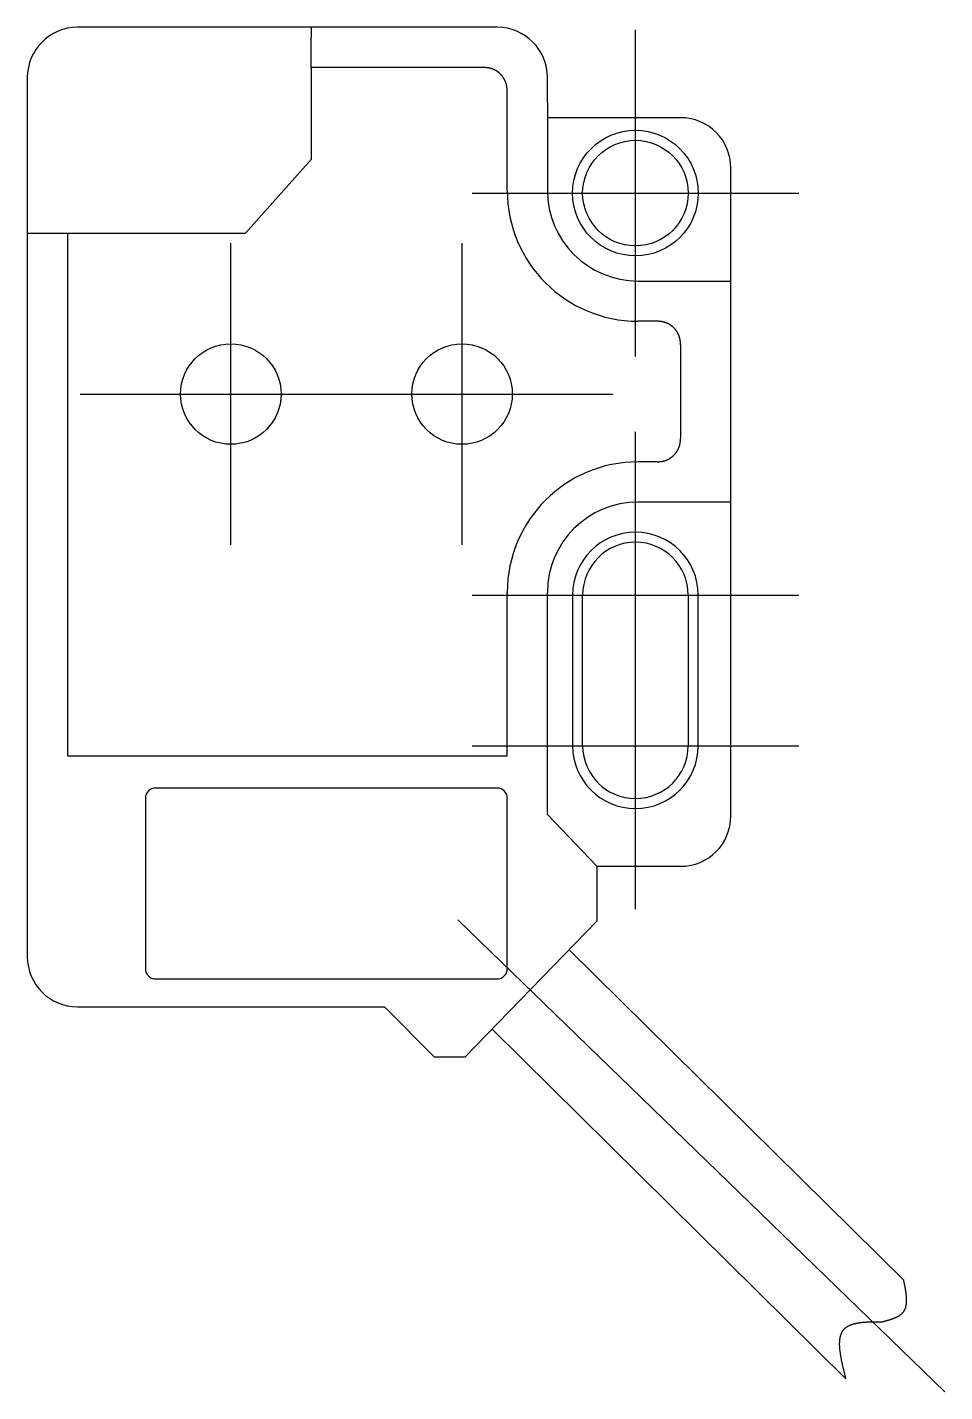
# Model space of a CAD drawing. Extents: x -17.4 to 47.3, y -90.4 to 2.
# Drawn here: x 29.01 to 47.26, y -27.16 to 0 of the extents above; entities that cross this region are included whole.
import ezdxf

# ---------------------------------------------------------------- set-up
doc = ezdxf.new("R2010")
doc.units = 0
doc.linetypes.add('CENTER', pattern=[50.8, 31.75, -6.35, 6.35, -6.35])
doc.layers.get('0').update_dxf_attribs({"linetype": 'CONTINUOUS'})
doc.layers.add('CENTER', color=1, linetype='CONTINUOUS')

msp = doc.modelspace()

# ---------------------------------------------------------------- linework, layer by layer
at = {"color": 7, "linetype": 'CONTINUOUS'}
for p, q in [((34.66, 0), (30.01, 0)), ((38.36, 0), (34.66, 0)), ((34.66, 0), (34.66, -0.2)), ((34.66, -0.8), (34.66, -0.2)), ((38.092, -0.8), (34.66, -0.8)), ((34.66, -0.8), (34.66, -2.634)), ((29.01, -1), (29.01, -4.1)), ((39.36, -1.5), (39.36, -1)), ((38.56, -3.25), (38.56, -1.268)), ((39.36, -1.5), (39.36, -3.25)), ((42.01, -1.8), (39.36, -1.8)), ((34.66, -2.634), (33.351, -4.1)), ((43.01, -5.05), (43.01, -2.8)), ((29.01, -4.1), (29.01, -10.998)), ((29.01, -4.1), (29.21, -4.1)), ((29.21, -4.1), (29.81, -4.1)), ((29.81, -4.1), (29.81, -14.498)), ((29.81, -4.1), (33.351, -4.1)), ((41.16, -5.05), (43.01, -5.05)), ((43.01, -9.45), (43.01, -5.05)), ((41.542, -5.85), (41.16, -5.85)), ((42.01, -6.318), (42.01, -8.182)), ((41.542, -8.65), (41.16, -8.65)), ((43.01, -9.45), (41.16, -9.45)), ((43.01, -15.7), (43.01, -9.45)), ((29.01, -10.998), (29.01, -11.998)), ((38.56, -14.498), (38.56, -11.25)), ((39.36, -14.998), (39.36, -11.25)), ((39.86, -11.3), (39.86, -14.3)), ((40.06, -14.3), (40.06, -11.3)), ((42.16, -11.3), (42.16, -14.3)), ((42.36, -14.3), (42.36, -11.3)), ((29.01, -11.998), (29.01, -18.498)), ((29.81, -14.498), (38.56, -14.498)), ((38.36, -15.142), (31.56, -15.142)), ((39.36, -15.669), (39.36, -14.998)), ((31.36, -15.342), (31.36, -18.742)), ((38.56, -18.742), (38.56, -15.342)), ((39.36, -15.669), (40.341, -16.7)), ((40.341, -16.7), (40.341, -17.793)), ((40.341, -16.7), (42.01, -16.7)), ((37.716, -20.5), (40.341, -17.793)), ((39.79, -18.361), (46.448, -24.937)), ((31.56, -18.942), (38.36, -18.942)), ((30.01, -19.498), (34.51, -19.498)), ((34.51, -19.498), (36.117, -19.498)), ((36.117, -19.498), (37.109, -20.5)), ((38.259, -19.941), (45.299, -26.9)), ((37.716, -20.5), (37.109, -20.5))]:
    msp.add_line(p, q, dxfattribs=at)
at = {"color": 7}
for points in [[(38.56, -1.268, 0), (38.559, -1.266, 0), (38.559, -1.263, 0), (38.559, -1.26, 0), (38.559, -1.258, 0), (38.559, -1.255, 0), (38.559, -1.253, 0), (38.558, -1.25, 0), (38.558, -1.248, 0), (38.558, -1.245, 0), (38.558, -1.242, 0), (38.558, -1.24, 0), (38.557, -1.237, 0), (38.557, -1.235, 0), (38.557, -1.232, 0), (38.557, -1.23, 0), (38.557, -1.227, 0), (38.556, -1.224, 0), (38.556, -1.222, 0), (38.556, -1.219, 0), (38.556, -1.217, 0), (38.555, -1.214, 0), (38.555, -1.212, 0), (38.555, -1.209, 0), (38.555, -1.206, 0), (38.554, -1.204, 0), (38.554, -1.201, 0), (38.554, -1.199, 0), (38.553, -1.196, 0), (38.553, -1.194, 0), (38.553, -1.191, 0), (38.552, -1.189, 0), (38.552, -1.186, 0), (38.552, -1.184, 0), (38.551, -1.181, 0), (38.551, -1.178, 0), (38.551, -1.176, 0), (38.55, -1.173, 0), (38.55, -1.171, 0), (38.549, -1.168, 0), (38.549, -1.166, 0), (38.548, -1.163, 0), (38.548, -1.161, 0), (38.547, -1.158, 0), (38.547, -1.156, 0), (38.546, -1.153, 0), (38.546, -1.151, 0), (38.545, -1.148, 0), (38.545, -1.146, 0), (38.544, -1.143, 0), (38.544, -1.141, 0), (38.543, -1.138, 0), (38.542, -1.136, 0), (38.542, -1.133, 0), (38.541, -1.131, 0), (38.54, -1.128, 0), (38.54, -1.126, 0), (38.539, -1.123, 0), (38.538, -1.121, 0), (38.537, -1.119, 0), (38.537, -1.116, 0), (38.536, -1.114, 0), (38.535, -1.111, 0), (38.534, -1.109, 0), (38.533, -1.106, 0), (38.533, -1.104, 0), (38.532, -1.101, 0), (38.531, -1.099, 0), (38.53, -1.097, 0), (38.529, -1.094, 0), (38.528, -1.092, 0), (38.527, -1.089, 0), (38.526, -1.087, 0), (38.525, -1.085, 0), (38.524, -1.082, 0), (38.523, -1.08, 0), (38.522, -1.077, 0), (38.521, -1.075, 0), (38.52, -1.073, 0), (38.519, -1.07, 0), (38.518, -1.068, 0), (38.517, -1.066, 0), (38.516, -1.063, 0), (38.515, -1.061, 0), (38.514, -1.059, 0), (38.513, -1.056, 0), (38.512, -1.054, 0), (38.51, -1.052, 0), (38.509, -1.049, 0), (38.508, -1.047, 0), (38.507, -1.045, 0), (38.506, -1.042, 0), (38.505, -1.04, 0), (38.503, -1.038, 0), (38.502, -1.036, 0), (38.501, -1.033, 0), (38.499, -1.031, 0), (38.498, -1.029, 0), (38.497, -1.027, 0), (38.496, -1.024, 0), (38.494, -1.022, 0), (38.493, -1.02, 0), (38.492, -1.018, 0), (38.49, -1.016, 0), (38.489, -1.013, 0), (38.487, -1.011, 0), (38.486, -1.009, 0), (38.485, -1.007, 0), (38.483, -1.005, 0), (38.482, -1.003, 0), (38.48, -1, 0), (38.479, -0.998, 0), (38.478, -0.996, 0), (38.476, -0.994, 0), (38.475, -0.992, 0), (38.473, -0.99, 0), (38.472, -0.988, 0), (38.47, -0.986, 0), (38.469, -0.984, 0), (38.467, -0.981, 0), (38.465, -0.979, 0), (38.464, -0.977, 0), (38.462, -0.975, 0), (38.461, -0.973, 0), (38.459, -0.971, 0), (38.458, -0.969, 0), (38.456, -0.967, 0), (38.454, -0.965, 0), (38.453, -0.963, 0), (38.451, -0.961, 0), (38.449, -0.959, 0), (38.448, -0.957, 0), (38.446, -0.955, 0), (38.444, -0.953, 0), (38.443, -0.952, 0), (38.441, -0.95, 0), (38.439, -0.948, 0), (38.438, -0.946, 0), (38.436, -0.944, 0), (38.434, -0.942, 0), (38.432, -0.94, 0), (38.43, -0.938, 0), (38.429, -0.937, 0), (38.427, -0.935, 0), (38.425, -0.933, 0), (38.423, -0.931, 0), (38.421, -0.929, 0), (38.419, -0.928, 0), (38.418, -0.926, 0), (38.416, -0.924, 0), (38.414, -0.922, 0), (38.412, -0.92, 0), (38.41, -0.919, 0), (38.408, -0.917, 0), (38.406, -0.915, 0), (38.404, -0.914, 0), (38.402, -0.912, 0), (38.4, -0.91, 0), (38.398, -0.909, 0), (38.396, -0.907, 0), (38.394, -0.905, 0), (38.392, -0.904, 0), (38.391, -0.902, 0), (38.388, -0.9, 0), (38.386, -0.899, 0), (38.384, -0.897, 0), (38.382, -0.896, 0), (38.38, -0.894, 0), (38.378, -0.893, 0), (38.376, -0.891, 0), (38.374, -0.89, 0), (38.372, -0.888, 0), (38.37, -0.887, 0), (38.368, -0.885, 0), (38.366, -0.884, 0), (38.364, -0.882, 0), (38.361, -0.881, 0), (38.359, -0.879, 0), (38.357, -0.878, 0), (38.355, -0.876, 0), (38.353, -0.875, 0), (38.351, -0.874, 0), (38.349, -0.872, 0), (38.346, -0.871, 0), (38.344, -0.869, 0), (38.342, -0.868, 0), (38.34, -0.867, 0), (38.337, -0.865, 0), (38.335, -0.864, 0), (38.333, -0.863, 0), (38.331, -0.861, 0), (38.329, -0.86, 0), (38.326, -0.859, 0), (38.324, -0.858, 0), (38.322, -0.856, 0), (38.319, -0.855, 0), (38.317, -0.854, 0), (38.315, -0.853, 0), (38.313, -0.852, 0), (38.31, -0.85, 0), (38.308, -0.849, 0), (38.306, -0.848, 0), (38.303, -0.847, 0), (38.301, -0.846, 0), (38.299, -0.845, 0), (38.296, -0.844, 0), (38.294, -0.843, 0), (38.292, -0.841, 0), (38.289, -0.84, 0), (38.287, -0.839, 0), (38.285, -0.838, 0), (38.282, -0.837, 0), (38.28, -0.836, 0), (38.278, -0.835, 0), (38.275, -0.834, 0), (38.273, -0.833, 0), (38.27, -0.832, 0), (38.268, -0.832, 0), (38.266, -0.831, 0), (38.263, -0.83, 0), (38.261, -0.829, 0), (38.258, -0.828, 0), (38.256, -0.827, 0), (38.253, -0.826, 0), (38.251, -0.825, 0), (38.248, -0.825, 0), (38.246, -0.824, 0), (38.244, -0.823, 0), (38.241, -0.822, 0), (38.239, -0.822, 0), (38.236, -0.821, 0), (38.234, -0.82, 0), (38.231, -0.819, 0), (38.229, -0.819, 0), (38.226, -0.818, 0), (38.224, -0.817, 0), (38.221, -0.817, 0), (38.219, -0.816, 0), (38.216, -0.816, 0), (38.214, -0.815, 0), (38.211, -0.814, 0), (38.209, -0.814, 0), (38.206, -0.813, 0), (38.204, -0.813, 0), (38.201, -0.812, 0), (38.199, -0.812, 0), (38.196, -0.811, 0), (38.194, -0.811, 0), (38.191, -0.81, 0), (38.189, -0.81, 0), (38.186, -0.81, 0), (38.184, -0.809, 0), (38.181, -0.809, 0), (38.179, -0.808, 0), (38.176, -0.808, 0), (38.174, -0.808, 0), (38.171, -0.807, 0), (38.169, -0.807, 0), (38.166, -0.807, 0), (38.163, -0.806, 0), (38.161, -0.806, 0), (38.158, -0.806, 0), (38.156, -0.805, 0), (38.153, -0.805, 0), (38.151, -0.805, 0), (38.148, -0.805, 0), (38.145, -0.804, 0), (38.143, -0.804, 0), (38.14, -0.804, 0), (38.138, -0.804, 0), (38.135, -0.803, 0), (38.133, -0.803, 0), (38.13, -0.803, 0), (38.128, -0.803, 0), (38.125, -0.802, 0), (38.122, -0.802, 0), (38.12, -0.802, 0), (38.117, -0.802, 0), (38.115, -0.802, 0), (38.112, -0.801, 0), (38.11, -0.801, 0), (38.107, -0.801, 0), (38.104, -0.801, 0), (38.102, -0.801, 0), (38.099, -0.801, 0), (38.097, -0.8, 0), (38.094, -0.8, 0), (38.092, -0.8, 0)], [(42.01, -6.318, 0), (42.01, -6.316, 0), (42.009, -6.313, 0), (42.009, -6.31, 0), (42.009, -6.308, 0), (42.009, -6.305, 0), (42.009, -6.303, 0), (42.008, -6.3, 0), (42.008, -6.298, 0), (42.008, -6.295, 0), (42.008, -6.292, 0), (42.008, -6.29, 0), (42.007, -6.287, 0), (42.007, -6.285, 0), (42.007, -6.282, 0), (42.007, -6.28, 0), (42.007, -6.277, 0), (42.006, -6.274, 0), (42.006, -6.272, 0), (42.006, -6.269, 0), (42.006, -6.267, 0), (42.005, -6.264, 0), (42.005, -6.262, 0), (42.005, -6.259, 0), (42.005, -6.256, 0), (42.004, -6.254, 0), (42.004, -6.251, 0), (42.004, -6.249, 0), (42.003, -6.246, 0), (42.003, -6.244, 0), (42.003, -6.241, 0), (42.002, -6.239, 0), (42.002, -6.236, 0), (42.002, -6.234, 0), (42.001, -6.231, 0), (42.001, -6.228, 0), (42.001, -6.226, 0), (42, -6.223, 0), (42, -6.221, 0), (41.999, -6.218, 0), (41.999, -6.216, 0), (41.998, -6.213, 0), (41.998, -6.211, 0), (41.997, -6.208, 0), (41.997, -6.206, 0), (41.996, -6.203, 0), (41.996, -6.201, 0), (41.995, -6.198, 0), (41.995, -6.196, 0), (41.994, -6.193, 0), (41.994, -6.191, 0), (41.993, -6.188, 0), (41.992, -6.186, 0), (41.992, -6.183, 0), (41.991, -6.181, 0), (41.99, -6.178, 0), (41.99, -6.176, 0), (41.989, -6.173, 0), (41.988, -6.171, 0), (41.987, -6.168, 0), (41.987, -6.166, 0), (41.986, -6.164, 0), (41.985, -6.161, 0), (41.984, -6.159, 0), (41.983, -6.156, 0), (41.983, -6.154, 0), (41.982, -6.151, 0), (41.981, -6.149, 0), (41.98, -6.147, 0), (41.979, -6.144, 0), (41.978, -6.142, 0), (41.977, -6.139, 0), (41.976, -6.137, 0), (41.975, -6.135, 0), (41.974, -6.132, 0), (41.973, -6.13, 0), (41.972, -6.127, 0), (41.971, -6.125, 0), (41.97, -6.123, 0), (41.969, -6.12, 0), (41.968, -6.118, 0), (41.967, -6.116, 0), (41.966, -6.113, 0), (41.965, -6.111, 0), (41.964, -6.109, 0), (41.963, -6.106, 0), (41.962, -6.104, 0), (41.96, -6.102, 0), (41.959, -6.099, 0), (41.958, -6.097, 0), (41.957, -6.095, 0), (41.956, -6.092, 0), (41.955, -6.09, 0), (41.953, -6.088, 0), (41.952, -6.086, 0), (41.951, -6.083, 0), (41.95, -6.081, 0), (41.948, -6.079, 0), (41.947, -6.077, 0), (41.946, -6.074, 0), (41.944, -6.072, 0), (41.943, -6.07, 0), (41.942, -6.068, 0), (41.94, -6.066, 0), (41.939, -6.063, 0), (41.938, -6.061, 0), (41.936, -6.059, 0), (41.935, -6.057, 0), (41.933, -6.055, 0), (41.932, -6.053, 0), (41.931, -6.05, 0), (41.929, -6.048, 0), (41.928, -6.046, 0), (41.926, -6.044, 0), (41.925, -6.042, 0), (41.923, -6.04, 0), (41.922, -6.038, 0), (41.92, -6.036, 0), (41.919, -6.034, 0), (41.917, -6.031, 0), (41.916, -6.029, 0), (41.914, -6.027, 0), (41.912, -6.025, 0), (41.911, -6.023, 0), (41.909, -6.021, 0), (41.908, -6.019, 0), (41.906, -6.017, 0), (41.904, -6.015, 0), (41.903, -6.013, 0), (41.901, -6.011, 0), (41.899, -6.009, 0), (41.898, -6.007, 0), (41.896, -6.005, 0), (41.894, -6.003, 0), (41.893, -6.002, 0), (41.891, -6, 0), (41.889, -5.998, 0), (41.888, -5.996, 0), (41.886, -5.994, 0), (41.884, -5.992, 0), (41.882, -5.99, 0), (41.88, -5.988, 0), (41.879, -5.987, 0), (41.877, -5.985, 0), (41.875, -5.983, 0), (41.873, -5.981, 0), (41.871, -5.979, 0), (41.87, -5.978, 0), (41.868, -5.976, 0), (41.866, -5.974, 0), (41.864, -5.972, 0), (41.862, -5.97, 0), (41.86, -5.969, 0), (41.858, -5.967, 0), (41.856, -5.965, 0), (41.854, -5.964, 0), (41.852, -5.962, 0), (41.85, -5.96, 0), (41.848, -5.959, 0), (41.846, -5.957, 0), (41.844, -5.955, 0), (41.843, -5.954, 0), (41.84, -5.952, 0), (41.838, -5.95, 0), (41.836, -5.949, 0), (41.834, -5.947, 0), (41.832, -5.946, 0), (41.83, -5.944, 0), (41.828, -5.943, 0), (41.826, -5.941, 0), (41.824, -5.94, 0), (41.822, -5.938, 0), (41.82, -5.937, 0), (41.818, -5.935, 0), (41.816, -5.934, 0), (41.814, -5.932, 0), (41.812, -5.931, 0), (41.809, -5.929, 0), (41.807, -5.928, 0), (41.805, -5.926, 0), (41.803, -5.925, 0), (41.801, -5.924, 0), (41.798, -5.922, 0), (41.796, -5.921, 0), (41.794, -5.919, 0), (41.792, -5.918, 0), (41.79, -5.917, 0), (41.788, -5.915, 0), (41.785, -5.914, 0), (41.783, -5.913, 0), (41.781, -5.911, 0), (41.779, -5.91, 0), (41.776, -5.909, 0), (41.774, -5.908, 0), (41.772, -5.906, 0), (41.77, -5.905, 0), (41.767, -5.904, 0), (41.765, -5.903, 0), (41.763, -5.902, 0), (41.76, -5.9, 0), (41.758, -5.899, 0), (41.756, -5.898, 0), (41.753, -5.897, 0), (41.751, -5.896, 0), (41.749, -5.895, 0), (41.746, -5.894, 0), (41.744, -5.893, 0), (41.742, -5.891, 0), (41.739, -5.89, 0), (41.737, -5.889, 0), (41.735, -5.888, 0), (41.732, -5.887, 0), (41.73, -5.886, 0), (41.727, -5.885, 0), (41.725, -5.884, 0), (41.723, -5.883, 0), (41.72, -5.882, 0), (41.718, -5.882, 0), (41.715, -5.881, 0), (41.713, -5.88, 0), (41.711, -5.879, 0), (41.708, -5.878, 0), (41.706, -5.877, 0), (41.703, -5.876, 0), (41.701, -5.875, 0), (41.699, -5.875, 0), (41.696, -5.874, 0), (41.694, -5.873, 0), (41.691, -5.872, 0), (41.689, -5.872, 0), (41.686, -5.871, 0), (41.684, -5.87, 0), (41.681, -5.869, 0), (41.679, -5.869, 0), (41.676, -5.868, 0), (41.674, -5.867, 0), (41.671, -5.867, 0), (41.669, -5.866, 0), (41.666, -5.866, 0), (41.664, -5.865, 0), (41.661, -5.864, 0), (41.659, -5.864, 0), (41.656, -5.863, 0), (41.654, -5.863, 0), (41.651, -5.862, 0), (41.649, -5.862, 0), (41.646, -5.861, 0), (41.644, -5.861, 0), (41.641, -5.86, 0), (41.639, -5.86, 0), (41.636, -5.86, 0), (41.634, -5.859, 0), (41.631, -5.859, 0), (41.629, -5.858, 0), (41.626, -5.858, 0), (41.624, -5.858, 0), (41.621, -5.857, 0), (41.618, -5.857, 0), (41.616, -5.857, 0), (41.613, -5.856, 0), (41.611, -5.856, 0), (41.608, -5.856, 0), (41.606, -5.855, 0), (41.603, -5.855, 0), (41.601, -5.855, 0), (41.598, -5.855, 0), (41.596, -5.854, 0), (41.593, -5.854, 0), (41.59, -5.854, 0), (41.588, -5.854, 0), (41.585, -5.853, 0), (41.583, -5.853, 0), (41.58, -5.853, 0), (41.578, -5.853, 0), (41.575, -5.852, 0), (41.572, -5.852, 0), (41.57, -5.852, 0), (41.567, -5.852, 0), (41.565, -5.852, 0), (41.562, -5.851, 0), (41.56, -5.851, 0), (41.557, -5.851, 0), (41.554, -5.851, 0), (41.552, -5.851, 0), (41.549, -5.851, 0), (41.547, -5.85, 0), (41.544, -5.85, 0), (41.541, -5.85, 0)], [(41.541, -8.65, 0), (41.544, -8.65, 0), (41.547, -8.65, 0), (41.549, -8.649, 0), (41.552, -8.649, 0), (41.554, -8.649, 0), (41.557, -8.649, 0), (41.56, -8.649, 0), (41.562, -8.649, 0), (41.565, -8.648, 0), (41.567, -8.648, 0), (41.57, -8.648, 0), (41.572, -8.648, 0), (41.575, -8.648, 0), (41.578, -8.647, 0), (41.58, -8.647, 0), (41.583, -8.647, 0), (41.585, -8.647, 0), (41.588, -8.646, 0), (41.59, -8.646, 0), (41.593, -8.646, 0), (41.596, -8.646, 0), (41.598, -8.645, 0), (41.601, -8.645, 0), (41.603, -8.645, 0), (41.606, -8.645, 0), (41.608, -8.644, 0), (41.611, -8.644, 0), (41.613, -8.644, 0), (41.616, -8.643, 0), (41.618, -8.643, 0), (41.621, -8.643, 0), (41.624, -8.642, 0), (41.626, -8.642, 0), (41.629, -8.642, 0), (41.631, -8.641, 0), (41.634, -8.641, 0), (41.636, -8.64, 0), (41.639, -8.64, 0), (41.641, -8.64, 0), (41.644, -8.639, 0), (41.646, -8.639, 0), (41.649, -8.638, 0), (41.651, -8.638, 0), (41.654, -8.637, 0), (41.656, -8.637, 0), (41.659, -8.636, 0), (41.661, -8.636, 0), (41.664, -8.635, 0), (41.666, -8.634, 0), (41.669, -8.634, 0), (41.671, -8.633, 0), (41.674, -8.633, 0), (41.676, -8.632, 0), (41.679, -8.631, 0), (41.681, -8.631, 0), (41.684, -8.63, 0), (41.686, -8.629, 0), (41.689, -8.628, 0), (41.691, -8.628, 0), (41.694, -8.627, 0), (41.696, -8.626, 0), (41.699, -8.625, 0), (41.701, -8.625, 0), (41.703, -8.624, 0), (41.706, -8.623, 0), (41.708, -8.622, 0), (41.711, -8.621, 0), (41.713, -8.62, 0), (41.715, -8.619, 0), (41.718, -8.618, 0), (41.72, -8.618, 0), (41.723, -8.617, 0), (41.725, -8.616, 0), (41.727, -8.615, 0), (41.73, -8.614, 0), (41.732, -8.613, 0), (41.735, -8.612, 0), (41.737, -8.611, 0), (41.739, -8.61, 0), (41.742, -8.609, 0), (41.744, -8.607, 0), (41.746, -8.606, 0), (41.749, -8.605, 0), (41.751, -8.604, 0), (41.753, -8.603, 0), (41.756, -8.602, 0), (41.758, -8.601, 0), (41.76, -8.6, 0), (41.763, -8.598, 0), (41.765, -8.597, 0), (41.767, -8.596, 0), (41.77, -8.595, 0), (41.772, -8.594, 0), (41.774, -8.592, 0), (41.776, -8.591, 0), (41.779, -8.59, 0), (41.781, -8.589, 0), (41.783, -8.587, 0), (41.785, -8.586, 0), (41.788, -8.585, 0), (41.79, -8.583, 0), (41.792, -8.582, 0), (41.794, -8.581, 0), (41.796, -8.579, 0), (41.798, -8.578, 0), (41.801, -8.576, 0), (41.803, -8.575, 0), (41.805, -8.574, 0), (41.807, -8.572, 0), (41.809, -8.571, 0), (41.812, -8.569, 0), (41.814, -8.568, 0), (41.816, -8.566, 0), (41.818, -8.565, 0), (41.82, -8.563, 0), (41.822, -8.562, 0), (41.824, -8.56, 0), (41.826, -8.559, 0), (41.828, -8.557, 0), (41.83, -8.556, 0), (41.832, -8.554, 0), (41.834, -8.553, 0), (41.836, -8.551, 0), (41.838, -8.55, 0), (41.84, -8.548, 0), (41.843, -8.546, 0), (41.844, -8.545, 0), (41.846, -8.543, 0), (41.848, -8.541, 0), (41.85, -8.54, 0), (41.852, -8.538, 0), (41.854, -8.536, 0), (41.856, -8.535, 0), (41.858, -8.533, 0), (41.86, -8.531, 0), (41.862, -8.53, 0), (41.864, -8.528, 0), (41.866, -8.526, 0), (41.868, -8.524, 0), (41.87, -8.522, 0), (41.871, -8.521, 0), (41.873, -8.519, 0), (41.875, -8.517, 0), (41.877, -8.515, 0), (41.879, -8.513, 0), (41.88, -8.512, 0), (41.882, -8.51, 0), (41.884, -8.508, 0), (41.886, -8.506, 0), (41.888, -8.504, 0), (41.889, -8.502, 0), (41.891, -8.5, 0), (41.893, -8.498, 0), (41.894, -8.497, 0), (41.896, -8.495, 0), (41.898, -8.493, 0), (41.899, -8.491, 0), (41.901, -8.489, 0), (41.903, -8.487, 0), (41.904, -8.485, 0), (41.906, -8.483, 0), (41.908, -8.481, 0), (41.909, -8.479, 0), (41.911, -8.477, 0), (41.912, -8.475, 0), (41.914, -8.473, 0), (41.916, -8.471, 0), (41.917, -8.469, 0), (41.919, -8.466, 0), (41.92, -8.464, 0), (41.922, -8.462, 0), (41.923, -8.46, 0), (41.925, -8.458, 0), (41.926, -8.456, 0), (41.928, -8.454, 0), (41.929, -8.452, 0), (41.931, -8.45, 0), (41.932, -8.447, 0), (41.933, -8.445, 0), (41.935, -8.443, 0), (41.936, -8.441, 0), (41.938, -8.439, 0), (41.939, -8.437, 0), (41.94, -8.434, 0), (41.942, -8.432, 0), (41.943, -8.43, 0), (41.944, -8.428, 0), (41.946, -8.426, 0), (41.947, -8.423, 0), (41.948, -8.421, 0), (41.95, -8.419, 0), (41.951, -8.417, 0), (41.952, -8.414, 0), (41.953, -8.412, 0), (41.955, -8.41, 0), (41.956, -8.408, 0), (41.957, -8.405, 0), (41.958, -8.403, 0), (41.959, -8.401, 0), (41.96, -8.398, 0), (41.962, -8.396, 0), (41.963, -8.394, 0), (41.964, -8.391, 0), (41.965, -8.389, 0), (41.966, -8.387, 0), (41.967, -8.384, 0), (41.968, -8.382, 0), (41.969, -8.38, 0), (41.97, -8.377, 0), (41.971, -8.375, 0), (41.972, -8.373, 0), (41.973, -8.37, 0), (41.974, -8.368, 0), (41.975, -8.365, 0), (41.976, -8.363, 0), (41.977, -8.361, 0), (41.978, -8.358, 0), (41.979, -8.356, 0), (41.98, -8.353, 0), (41.981, -8.351, 0), (41.982, -8.349, 0), (41.983, -8.346, 0), (41.983, -8.344, 0), (41.984, -8.341, 0), (41.985, -8.339, 0), (41.986, -8.336, 0), (41.987, -8.334, 0), (41.987, -8.332, 0), (41.988, -8.329, 0), (41.989, -8.327, 0), (41.99, -8.324, 0), (41.99, -8.322, 0), (41.991, -8.319, 0), (41.992, -8.317, 0), (41.992, -8.314, 0), (41.993, -8.312, 0), (41.994, -8.309, 0), (41.994, -8.307, 0), (41.995, -8.304, 0), (41.995, -8.302, 0), (41.996, -8.299, 0), (41.996, -8.297, 0), (41.997, -8.294, 0), (41.997, -8.292, 0), (41.998, -8.289, 0), (41.998, -8.287, 0), (41.999, -8.284, 0), (41.999, -8.282, 0), (42, -8.279, 0), (42, -8.277, 0), (42.001, -8.274, 0), (42.001, -8.272, 0), (42.001, -8.269, 0), (42.002, -8.266, 0), (42.002, -8.264, 0), (42.002, -8.261, 0), (42.003, -8.259, 0), (42.003, -8.256, 0), (42.003, -8.254, 0), (42.004, -8.251, 0), (42.004, -8.249, 0), (42.004, -8.246, 0), (42.005, -8.244, 0), (42.005, -8.241, 0), (42.005, -8.238, 0), (42.005, -8.236, 0), (42.006, -8.233, 0), (42.006, -8.231, 0), (42.006, -8.228, 0), (42.006, -8.226, 0), (42.007, -8.223, 0), (42.007, -8.22, 0), (42.007, -8.218, 0), (42.007, -8.215, 0), (42.007, -8.213, 0), (42.008, -8.21, 0), (42.008, -8.208, 0), (42.008, -8.205, 0), (42.008, -8.202, 0), (42.008, -8.2, 0), (42.009, -8.197, 0), (42.009, -8.195, 0), (42.009, -8.192, 0), (42.009, -8.19, 0), (42.009, -8.187, 0), (42.01, -8.184, 0), (42.01, -8.182, 0)]]:
    msp.add_polyline3d(points, dxfattribs=at)
at = {"color": 3}
for points in [[(46.029, -25.764, 0), (46.037, -25.762, 0), (46.044, -25.76, 0), (46.051, -25.758, 0), (46.059, -25.756, 0), (46.066, -25.754, 0), (46.074, -25.752, 0), (46.081, -25.75, 0), (46.089, -25.748, 0), (46.096, -25.746, 0), (46.104, -25.744, 0), (46.111, -25.741, 0), (46.118, -25.739, 0), (46.126, -25.737, 0), (46.133, -25.735, 0), (46.14, -25.733, 0), (46.148, -25.731, 0), (46.155, -25.729, 0), (46.162, -25.726, 0), (46.169, -25.724, 0), (46.176, -25.722, 0), (46.183, -25.72, 0), (46.19, -25.717, 0), (46.197, -25.715, 0), (46.204, -25.712, 0), (46.211, -25.71, 0), (46.218, -25.708, 0), (46.225, -25.705, 0), (46.232, -25.703, 0), (46.239, -25.7, 0), (46.245, -25.698, 0), (46.252, -25.695, 0), (46.259, -25.692, 0), (46.265, -25.69, 0), (46.272, -25.687, 0), (46.278, -25.684, 0), (46.285, -25.682, 0), (46.291, -25.679, 0), (46.297, -25.676, 0), (46.303, -25.673, 0), (46.309, -25.67, 0), (46.315, -25.667, 0), (46.321, -25.664, 0), (46.327, -25.661, 0), (46.333, -25.658, 0), (46.339, -25.655, 0), (46.344, -25.652, 0), (46.35, -25.648, 0), (46.355, -25.645, 0), (46.361, -25.642, 0), (46.366, -25.638, 0), (46.371, -25.635, 0), (46.377, -25.631, 0), (46.382, -25.628, 0), (46.387, -25.624, 0), (46.391, -25.62, 0), (46.396, -25.616, 0), (46.401, -25.612, 0), (46.405, -25.608, 0), (46.41, -25.605, 0), (46.414, -25.6, 0), (46.419, -25.596, 0), (46.423, -25.592, 0), (46.427, -25.588, 0), (46.431, -25.583, 0), (46.434, -25.579, 0), (46.438, -25.575, 0), (46.442, -25.57, 0), (46.445, -25.565, 0), (46.449, -25.561, 0), (46.452, -25.556, 0), (46.455, -25.551, 0), (46.458, -25.546, 0), (46.461, -25.541, 0), (46.464, -25.536, 0), (46.467, -25.531, 0), (46.469, -25.526, 0), (46.472, -25.52, 0), (46.474, -25.515, 0), (46.477, -25.51, 0), (46.479, -25.504, 0), (46.481, -25.499, 0), (46.483, -25.493, 0), (46.485, -25.487, 0), (46.487, -25.482, 0), (46.488, -25.476, 0), (46.49, -25.47, 0), (46.492, -25.464, 0), (46.493, -25.458, 0), (46.495, -25.452, 0), (46.496, -25.446, 0), (46.497, -25.44, 0), (46.498, -25.434, 0), (46.499, -25.427, 0), (46.5, -25.421, 0), (46.501, -25.415, 0), (46.502, -25.409, 0), (46.503, -25.402, 0), (46.503, -25.396, 0), (46.504, -25.389, 0), (46.504, -25.383, 0), (46.505, -25.376, 0), (46.505, -25.369, 0), (46.505, -25.362, 0), (46.506, -25.356, 0), (46.506, -25.349, 0), (46.506, -25.342, 0), (46.506, -25.335, 0), (46.506, -25.328, 0), (46.506, -25.321, 0), (46.506, -25.314, 0), (46.505, -25.307, 0), (46.505, -25.3, 0), (46.505, -25.293, 0), (46.504, -25.286, 0), (46.504, -25.278, 0), (46.503, -25.271, 0), (46.503, -25.264, 0), (46.502, -25.257, 0), (46.502, -25.249, 0), (46.501, -25.242, 0), (46.5, -25.234, 0), (46.499, -25.227, 0), (46.498, -25.22, 0), (46.498, -25.212, 0), (46.497, -25.204, 0), (46.496, -25.197, 0), (46.495, -25.189, 0), (46.494, -25.182, 0), (46.492, -25.174, 0), (46.491, -25.166, 0), (46.49, -25.159, 0), (46.489, -25.151, 0), (46.488, -25.143, 0), (46.486, -25.136, 0), (46.485, -25.128, 0), (46.484, -25.12, 0), (46.483, -25.112, 0), (46.481, -25.104, 0), (46.48, -25.097, 0), (46.478, -25.089, 0), (46.477, -25.081, 0), (46.475, -25.073, 0), (46.474, -25.065, 0), (46.472, -25.057, 0), (46.471, -25.049, 0), (46.469, -25.041, 0), (46.468, -25.033, 0), (46.466, -25.025, 0), (46.464, -25.017, 0), (46.463, -25.009, 0), (46.461, -25.002, 0), (46.459, -24.994, 0), (46.458, -24.985, 0), (46.456, -24.977, 0), (46.455, -24.97, 0), (46.453, -24.962, 0), (46.451, -24.953, 0), (46.45, -24.945, 0), (46.448, -24.938, 0)], [(45.299, -26.9, 0), (45.295, -26.886, 0), (45.292, -26.872, 0), (45.288, -26.859, 0), (45.285, -26.845, 0), (45.282, -26.831, 0), (45.278, -26.818, 0), (45.275, -26.804, 0), (45.271, -26.791, 0), (45.268, -26.777, 0), (45.265, -26.763, 0), (45.261, -26.75, 0), (45.258, -26.736, 0), (45.255, -26.723, 0), (45.251, -26.709, 0), (45.248, -26.696, 0), (45.245, -26.682, 0), (45.242, -26.669, 0), (45.239, -26.655, 0), (45.236, -26.642, 0), (45.233, -26.629, 0), (45.23, -26.615, 0), (45.227, -26.602, 0), (45.224, -26.589, 0), (45.221, -26.576, 0), (45.218, -26.563, 0), (45.215, -26.55, 0), (45.213, -26.537, 0), (45.21, -26.524, 0), (45.208, -26.511, 0), (45.205, -26.498, 0), (45.203, -26.485, 0), (45.201, -26.472, 0), (45.198, -26.46, 0), (45.196, -26.447, 0), (45.194, -26.434, 0), (45.192, -26.422, 0), (45.19, -26.41, 0), (45.188, -26.397, 0), (45.187, -26.385, 0), (45.185, -26.373, 0), (45.184, -26.361, 0), (45.182, -26.349, 0), (45.181, -26.337, 0), (45.179, -26.325, 0), (45.178, -26.313, 0), (45.177, -26.301, 0), (45.176, -26.29, 0), (45.176, -26.278, 0), (45.175, -26.267, 0), (45.174, -26.256, 0), (45.174, -26.244, 0), (45.173, -26.233, 0), (45.173, -26.222, 0), (45.173, -26.211, 0), (45.173, -26.2, 0), (45.173, -26.19, 0), (45.174, -26.179, 0), (45.174, -26.168, 0), (45.175, -26.158, 0), (45.175, -26.148, 0), (45.176, -26.138, 0), (45.177, -26.128, 0), (45.178, -26.118, 0), (45.18, -26.108, 0), (45.181, -26.098, 0), (45.183, -26.088, 0), (45.184, -26.079, 0), (45.186, -26.07, 0), (45.188, -26.061, 0), (45.191, -26.052, 0), (45.193, -26.043, 0), (45.196, -26.034, 0), (45.198, -26.025, 0), (45.201, -26.017, 0), (45.204, -26.008, 0), (45.208, -26, 0), (45.211, -25.992, 0), (45.215, -25.984, 0), (45.218, -25.976, 0), (45.222, -25.969, 0), (45.227, -25.961, 0), (45.231, -25.954, 0), (45.236, -25.947, 0), (45.24, -25.94, 0), (45.245, -25.933, 0), (45.251, -25.926, 0), (45.256, -25.92, 0), (45.261, -25.913, 0), (45.267, -25.907, 0), (45.273, -25.901, 0), (45.279, -25.895, 0), (45.286, -25.89, 0), (45.292, -25.884, 0), (45.299, -25.879, 0), (45.306, -25.874, 0), (45.313, -25.869, 0), (45.321, -25.864, 0), (45.328, -25.859, 0), (45.336, -25.854, 0), (45.344, -25.85, 0), (45.352, -25.846, 0), (45.361, -25.842, 0), (45.369, -25.838, 0), (45.378, -25.834, 0), (45.387, -25.83, 0), (45.396, -25.826, 0), (45.405, -25.823, 0), (45.414, -25.82, 0), (45.424, -25.817, 0), (45.433, -25.814, 0), (45.443, -25.811, 0), (45.453, -25.808, 0), (45.463, -25.805, 0), (45.473, -25.802, 0), (45.484, -25.8, 0), (45.494, -25.798, 0), (45.505, -25.795, 0), (45.516, -25.793, 0), (45.526, -25.791, 0), (45.537, -25.789, 0), (45.548, -25.787, 0), (45.56, -25.786, 0), (45.571, -25.784, 0), (45.583, -25.782, 0), (45.594, -25.781, 0), (45.606, -25.779, 0), (45.617, -25.778, 0), (45.629, -25.777, 0), (45.641, -25.776, 0), (45.653, -25.775, 0), (45.666, -25.774, 0), (45.678, -25.773, 0), (45.69, -25.772, 0), (45.703, -25.771, 0), (45.715, -25.77, 0), (45.727, -25.77, 0), (45.74, -25.769, 0), (45.753, -25.768, 0), (45.766, -25.768, 0), (45.778, -25.767, 0), (45.791, -25.767, 0), (45.804, -25.766, 0), (45.817, -25.766, 0), (45.83, -25.766, 0), (45.843, -25.765, 0), (45.856, -25.765, 0), (45.869, -25.765, 0), (45.883, -25.765, 0), (45.896, -25.765, 0), (45.909, -25.765, 0), (45.922, -25.765, 0), (45.936, -25.764, 0), (45.949, -25.764, 0), (45.962, -25.764, 0), (45.976, -25.764, 0), (45.989, -25.764, 0), (46.002, -25.764, 0), (46.016, -25.764, 0), (46.029, -25.764, 0)]]:
    msp.add_polyline3d(points, dxfattribs=at)
at = {"color": 7, "linetype": 'CONTINUOUS'}
for centre, radius in [((41.11, -3.3), 1.25), ((41.11, -3.3), 1.05), ((33.06, -7.3), 1), ((37.66, -7.3), 1)]:
    msp.add_circle(centre, radius, dxfattribs=at)
for centre, radius, start, end in [((30.01, -1), 1, 90, 180), ((30.01, -1), 1, 90, 180), ((38.36, -1), 1, 0, 90), ((42.01, -2.8), 1, 0, 90), ((41.16, -3.25), 2.6, 180, 270), ((41.16, -3.25), 1.8, 180, 270), ((41.16, -11.25), 2.6, 90, 180), ((41.16, -11.25), 1.8, 90, 180), ((41.11, -11.3), 1.25, 0, 180), ((41.11, -11.3), 1.05, 0, 180), ((41.11, -14.3), 1.25, 180, 0), ((41.11, -14.3), 1.05, 180, 0), ((31.56, -15.342), 0.2, 90, 180), ((38.36, -15.342), 0.2, 0, 90), ((42.01, -15.7), 1, 270, 0), ((30.01, -18.498), 1, 180, 270), ((31.56, -18.742), 0.2, 180, 270), ((38.36, -18.742), 0.2, 270, 360)]:
    msp.add_arc(centre, radius, start, end, dxfattribs=at)
at = {"layer": 'CENTER', "color": 1, "linetype": 'CENTER'}
for p, q in [((41.11, -6.55), (41.11, -0.05)), ((37.86, -3.3), (44.36, -3.3)), ((33.06, -10.3), (33.06, -4.3)), ((37.66, -10.3), (37.66, -4.3)), ((30.06, -7.3), (40.66, -7.3)), ((41.11, -17.55), (41.11, -8.05)), ((37.86, -11.3), (44.36, -11.3)), ((37.86, -14.3), (44.36, -14.3)), ((47.264, -27.158), (37.579, -17.768))]:
    msp.add_line(p, q, dxfattribs=at)

doc.saveas('drawing.dxf')
